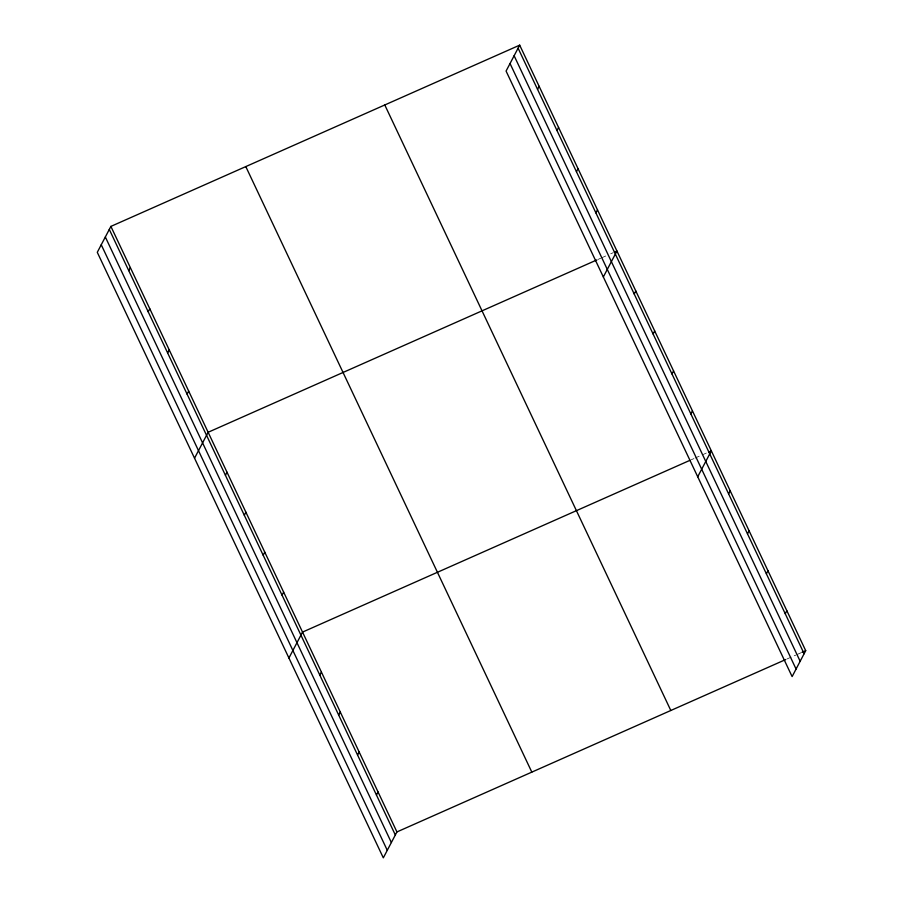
<?xml version="1.0" encoding="UTF-8"?>
<svg xmlns="http://www.w3.org/2000/svg" width="903" height="903" viewBox="0 0 903 903"><rect width="100%" height="100%" fill="white"/><g stroke="black" fill="none" stroke-linecap="round" stroke-linejoin="round"><path stroke-width="0.68" stroke-dasharray="4.51 3.39" d="M598.204 259.342L600.698 258.235M601.951 257.671L605.699 256.012M610.688 253.799L613.193 252.693M691.337 459.717L693.843 458.611M695.084 458.058L706.327 453.069M786.987 658.987L795.724 655.115M796.977 654.562L801.977 652.338"/><path stroke-width="1.35" d="M519.688 45.15L506.075 71.066L792.112 676.595L805.713 650.679L519.688 45.15L110.888 226.405L97.287 252.321L383.312 857.85L396.925 831.934L785.734 659.54M128.745 270.618L130.337 267.57M148.194 311.795L149.785 308.747M167.642 352.971L169.245 349.924M187.09 394.148L188.693 391.101M194.529 458.205L208.141 432.277L596.951 259.895M225.423 475.283L227.014 472.246M244.307 515.252L245.898 512.204M263.179 555.21L264.771 552.173M537.545 89.363L539.136 86.327M282.063 595.179L283.655 592.142M556.993 130.54L558.585 127.504M288.926 658.027L302.528 632.1L690.095 460.27M576.441 171.717L578.033 168.68M319.809 675.105L321.412 672.069M595.89 212.894L597.493 209.857M338.693 715.074L340.284 712.038M603.328 276.95L616.941 251.034L614.435 252.14M357.565 755.043L359.168 751.996M634.222 294.039L635.814 290.992M376.449 795.001L378.041 791.965M653.095 333.997L654.698 330.961M671.979 373.966L673.57 370.93M690.851 413.924L692.454 410.888M697.714 476.773L711.327 450.857L708.832 451.963M728.608 493.862L730.211 490.826M747.492 533.82L749.084 530.783M766.365 573.789L767.968 570.752M785.249 613.758L786.84 610.71M801.977 652.338L805.713 650.679M518.096 48.186L804.121 653.716M514.123 55.738L800.16 661.267M510.037 63.515L796.074 669.055M384.78 104.962L670.816 710.492M245.797 166.592L531.822 772.121M110.888 226.405L396.925 831.934M109.297 229.441L395.322 834.97M105.335 236.992L391.36 842.522M101.249 244.769L387.274 850.299"/></g></svg>
